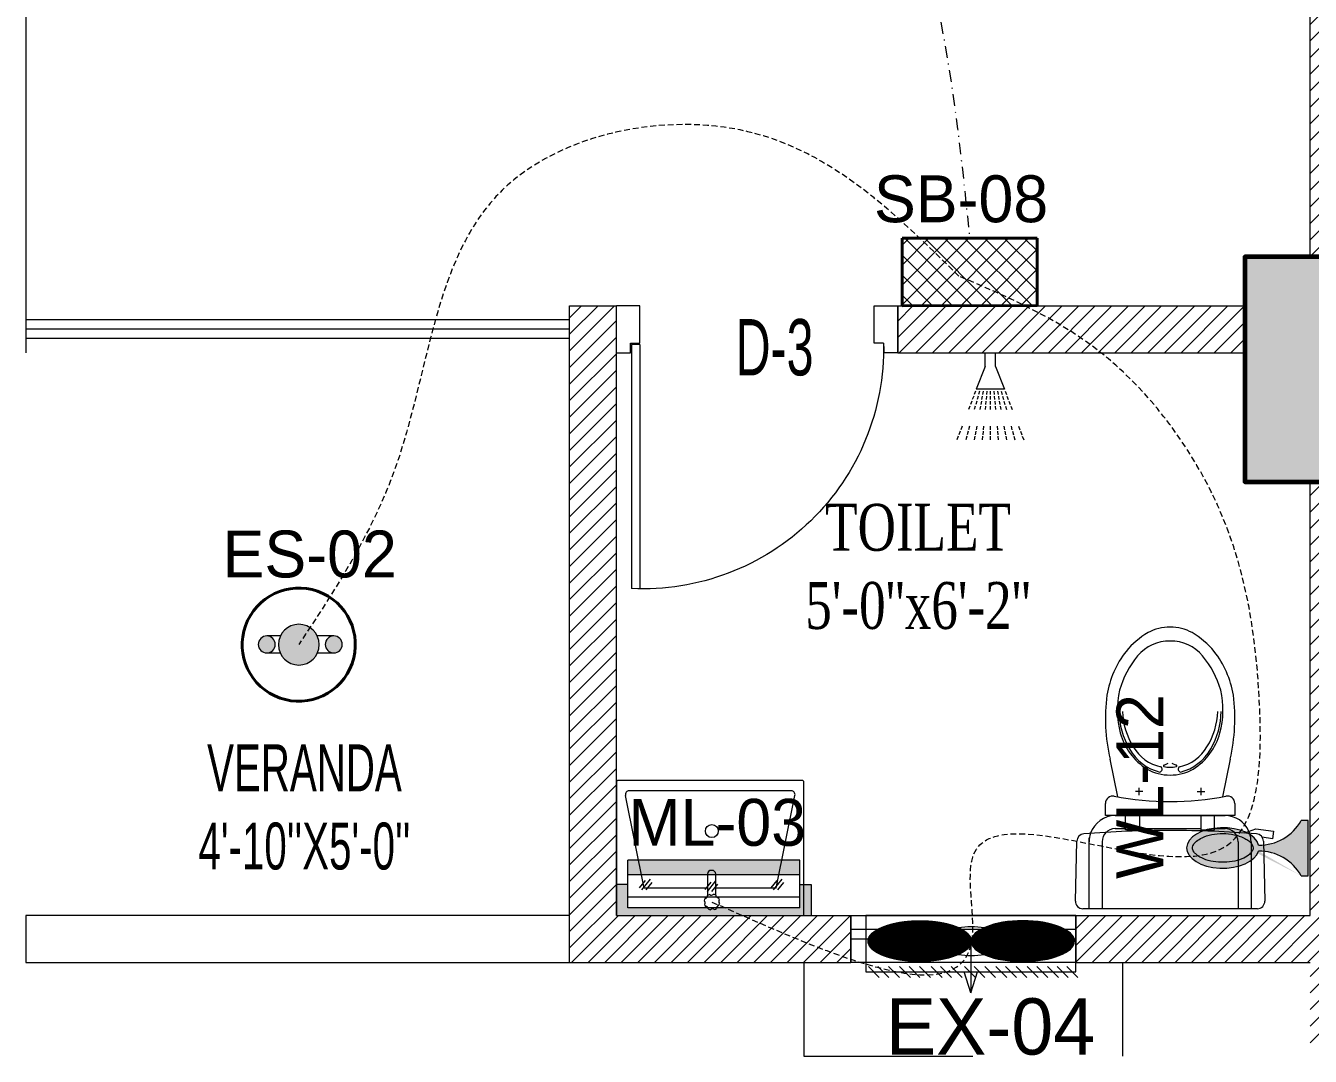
# Model space of a CAD drawing. Header units: inches. Extents: x 109699 to 44449955, y -10987 to 15824140.
# Drawn here: x 197505.4 to 197642.4, y -4259.7 to -4149.9 of the extents above; entities that cross this region are included whole.
import ezdxf

# ---------------------------------------------------------------- set-up
doc = ezdxf.new("R2010")
doc.units = ezdxf.units.IN
doc.header["$LTSCALE"] = 5
doc.header["$MEASUREMENT"] = 0
for name, pattern in [('ACAD_ISO03W100', [30, 12, -18]), ('DASHDOT', [1, 0.5, -0.25, 0, -0.25]), ('DASHED2', [0.375, 0.25, -0.125])]:
    doc.linetypes.add(name, pattern=pattern)
doc.layers.get('0').update_dxf_attribs({"color": 123})
for name, color, linetype, lineweight in [('@NORMAL', 7, 'Continuous', 5), ('cloumn', 253, 'Continuous', 60), ('dotted', 8, 'ACAD_ISO03W100', 5), ('E-Con-Point', 5, 'DASHED2', 13), ('E-ES-Energy Saver-Light', 140, 'Continuous', 13), ('E-EX-Exhaust-Fan', 190, 'Continuous', 13), ('E-ML-Mirror-Light', 6, 'Continuous', 13), ('E-SB-Switch-Board', 106, 'Continuous', 18), ('E-WL-Wall-Light', 232, 'Continuous', 15), ('fixture', 255, 'Continuous', 0), ('glass', 140, 'Continuous', 18), ('ha', 252, 'Continuous', 5), ('SB', 1, 'DASHDOT', 20), ('WALL-1', 8, 'Continuous', 9)]:
    doc.layers.add(name, color=color, linetype=linetype, lineweight=lineweight)
doc.layers.add('T', color=8, linetype='Continuous')
doc.styles.get("Standard").update_dxf_attribs({"font": 'times.ttf'})
doc.styles.add('style2', font='ARIALN.TTF', dxfattribs={"width": 0.75, "height": 3})
pattern_1 = [(44.99999999999989, (144081.319087721, 2531118.532228567), (-0.8838834764831833, 0.8838834764831855), [])]

# ---------------------------------------------------------------- blocks, each defined once
blk = doc.blocks.new('bgtrfv')
at = {"layer": 'fixture'}
for p, q in [((21441.97229669015, -26164.40491112152), (21441.97229669015, -26138.40491112152)), ((21442.86003956014, -26164.40491112152), (21442.86003956014, -26138.40491112152)), ((21440.36849646348, -26163.54399991067), (21441.86849646348, -26163.54399991067)), ((21441.86849646348, -26163.54399991067), (21441.86849646348, -26164.54399991067)), ((21470.37322828309, -26163.54399991058), (21468.86849646354, -26163.54399991058)), ((21468.86849646354, -26164.54399991055), (21468.86849646354, -26163.54399991058)), ((21441.86849646348, -26164.54399991067), (21442.86849646348, -26164.54399991067)), ((21442.86003956014, -26164.40491112152), (21441.97229669015, -26164.40491112152)), ((21442.86849646348, -26164.54399991067), (21442.86849646348, -26168.54399991067)), ((21467.86849646354, -26164.54399991055), (21467.86849646354, -26168.54399991055)), ((21468.86849646354, -26164.54399991055), (21467.86849646354, -26164.54399991055)), ((21442.86849646348, -26168.54399991067), (21440.36849646348, -26168.54399991058)), ((21467.86849646354, -26168.54399991055), (21470.36849646351, -26168.54399991055))]:
    blk.add_line(p, q, dxfattribs=at)
blk.add_arc((21443.20467689397, -26164.04399991055), 25.66868977762097, 358.8838658305763, 92.75188722137418, dxfattribs=at)
blk = doc.blocks.new('coloumn-01')
at = {"layer": 'ha'}
h = blk.add_hatch(dxfattribs=at)
h.set_pattern_fill('AR-CONC', color=256, scale=0.5)
h.set_pattern_definition([(49.99999999999999, (0, 0), (3.586300913003767, -0.3137606749129755), [0.375, -4.125]), (355, (0, 0), (-0.693756668065, 3.760960668500059), [0.3, -3.3]), (100.45144446, (0.298858405, -0.02614672), (2.89254423363556, 3.447199954843147), [0.3187009599999999, -3.505710559999999]), (46.18420000000001, (0, 1), (5.336206653357862, -0.8275964039653827), [0.5625, -6.1875]), (96.63563549, (0.444683725, 0.931033465), (4.673309728371142, 4.870593003872752), [0.47805171, -5.258568799999999]), (351.1841639899999, (0, 1), (4.673309725273866, 4.870593001349951), [0.45, -4.950000005]), (21, (0.5, 0.75), (2.984535260592308, -2.013094453326694), [0.375, -4.125]), (326.0000000000001, (0.5, 0.75), (1.216576659607909, 3.625750225234265), [0.3, -3.3]), (71.45144474, (0.74871127, 0.58224213), (4.201111883649856, 1.612655764031769), [0.31870095, -3.50571056]), (37.50000000000001, (0, 0), (0.06079927658645334, 1.664469269156557), [0, -3.26, 0, -3.35, 0, -3.3125]), (7.499999999999999, (0, 0), (1.315347687210743, 1.972058559411801), [0, -1.91, 0, -3.185, 0, -1.2625]), (327.5, (-1.115, 0), (2.669112180862045, -0.1127743586718988), [0, -1.25, 0, -3.9, 0, -5.175]), (317.5, (-1.615, 0), (2.915930846711931, 0.5005249116615886), [0, -1.625, 0, -2.59, 0, -3.675])])
h.paths.add_polyline_path([(32128.44739975178, -2546319.049243456), (32092.44739975178, -2546319.049243456), (32092.44739975178, -2546331.049243456), (32128.44739975178, -2546331.049243456)])
h.paths.add_polyline_path([(32128.44739975189, -2546617.132962178), (32098.44739975189, -2546617.132962178), (32098.44739975189, -2546629.132962178), (32128.44739975189, -2546629.132962178)])
h.paths.add_polyline_path([(31978.51966727065, -2546605.132962178), (31966.51966727065, -2546605.132962178), (31966.51966727065, -2546635.132962178), (31978.51966727065, -2546635.132962178)])
h.paths.add_polyline_path([(31821.20333333506, -2546605.132962178), (31809.20333333506, -2546605.132962178), (31809.20333333506, -2546635.132962178), (31821.20333333506, -2546635.132962178)])
h.paths.add_polyline_path([(31689.20328743063, -2546611.133238418), (31677.20328743063, -2546611.133238418), (31677.20328743063, -2546635.133238418), (31689.20328743063, -2546635.133238418)])
h.paths.add_polyline_path([(31417.20347832461, -2546611.132962178), (31405.20347832461, -2546611.132962178), (31405.20347832461, -2546635.132962178), (31417.20347832461, -2546635.132962178)])
h.paths.add_polyline_path([(31435.20347912709, -2546415.348983645), (31405.20347912709, -2546415.348983645), (31405.20347912709, -2546427.348983645), (31435.20347912709, -2546427.348983645)])
h.paths.add_polyline_path([(31633.74647668525, -2546415.348983645), (31603.74647668525, -2546415.348983645), (31603.74647668525, -2546427.348983645), (31633.74647668525, -2546427.348983645)])
h.paths.add_polyline_path([(31821.20245073218, -2546319.049243455), (31809.20245073218, -2546319.049243455), (31809.20245073218, -2546349.049243455), (31821.20245073218, -2546349.049243455)])
h.paths.add_polyline_path([(31996.51966727068, -2546319.049243455), (31966.51966727068, -2546319.049243455), (31966.51966727068, -2546331.049243455), (31996.51966727068, -2546331.049243455)])
h.paths.add_polyline_path([(31581.74648750067, -2546291.049243452), (31541.74648750067, -2546291.049243452), (31541.74648750067, -2546301.049243452), (31581.74648750067, -2546301.049243452)])
h.paths.add_polyline_path([(31485.74647668505, -2546261.049243452), (31475.74647668505, -2546261.049243452), (31475.74647668505, -2546301.049243452), (31485.74647668505, -2546301.049243452)])
h.paths.add_polyline_path([(31581.74648750064, -2546206.049278549), (31521.74648750064, -2546206.049278549), (31521.74648750064, -2546216.049243455), (31581.74648750064, -2546216.049243455)])
h.paths.add_polyline_path([(31435.20347595899, -2546206.049243455), (31405.20347595899, -2546206.049243455), (31405.20347595899, -2546218.049243455), (31435.20347595899, -2546218.049243455)])
h.paths.add_polyline_path([(31435.20347912709, -2546094.049243455), (31405.20347912709, -2546094.049243455), (31405.20347912709, -2546106.049243455), (31435.20347912709, -2546106.049243455)])
h.paths.add_polyline_path([(31583.74647668522, -2546094.049243455), (31547.74647668522, -2546094.049243455), (31547.74647668522, -2546106.049243455), (31583.74647668522, -2546106.049243455)])
h.paths.add_polyline_path([(31775.41359277777, -2546094.049243455), (31763.41359277777, -2546094.049243455), (31763.41359277777, -2546124.049243455), (31775.41359277777, -2546124.049243455)])
h.paths.add_polyline_path([(32059.80123907101, -2546094.049243455), (32047.80123907101, -2546094.049243455), (32047.80123907101, -2546124.049243455), (32059.80123907101, -2546124.049243455)])
h.paths.add_polyline_path([(32058.06771510976, -2545913.633020405), (32028.06771510976, -2545913.633020405), (32028.06771510976, -2545925.633020405), (32058.06771510976, -2545925.633020405)])
h.paths.add_polyline_path([(32048.06771510973, -2545722.712815279), (32036.06771510973, -2545722.712815279), (32036.06771510973, -2545746.712815279), (32048.06771510973, -2545746.712815279)])
h.paths.add_polyline_path([(31799.41359277774, -2545913.633020405), (31763.41359277774, -2545913.633020405), (31763.41359277774, -2545925.633020405), (31799.41359277774, -2545925.633020405)])
h.paths.add_polyline_path([(31591.53986684192, -2545945.049243456), (31561.31223659915, -2545945.049243456), (31561.31223659915, -2545957.049243456), (31591.53986684192, -2545957.049243456)])
h.paths.add_polyline_path([(31435.20347912709, -2545945.049243456), (31405.20347912709, -2545945.049243456), (31405.20347912709, -2545957.049243456), (31435.20347912709, -2545957.049243456)])
h.paths.add_polyline_path([(31429.2035252499, -2545715.383477275), (31405.2035252499, -2545715.383477275), (31405.2035252499, -2545727.383477275), (31429.2035252499, -2545727.383477275)])
h.paths.add_polyline_path([(31605.53986684192, -2545715.383237123), (31581.53986684192, -2545715.383237123), (31581.53986684192, -2545727.383237123), (31605.53986684192, -2545727.383237123)])
h.paths.add_polyline_path([(31775.41359277774, -2545711.610186095), (31763.41359277774, -2545711.610186095), (31763.41359277774, -2545735.610186095), (31775.41359277774, -2545735.610186095)])
at = {"layer": 'cloumn', "elevation": -16.98928687050624}
blk.add_lwpolyline([(31689.20328743063, -2546635.133238418), (31689.20328743063, -2546611.133238418), (31677.20328743063, -2546611.133238418), (31677.20328743063, -2546635.133238418)], close=True, dxfattribs=at)
blk = doc.blocks.new('nhjkkl')
at = {"layer": 'fixture'}
for p, q in [((143550.2312347457, 413.9730671772784), (143568.8430790594, 413.9730671772793)), ((143550.9065610597, 406.8304476761043), (143550.9065610476, 413.9730520486739)), ((143552.2954045853, 406.8304476553101), (143552.295404572, 413.9730369089164)), ((143566.7790000358, 406.8304174008415), (143566.7790000629, 413.9730217734107)), ((143568.1677981537, 413.9730520292499), (143568.1677527493, 408.0151220831901)), ((143549.5901182657, 406.7664480220853), (143549.4378542114, 413.1605533693012)), ((143569.6365050042, 413.160553386321), (143569.4842561156, 406.7664480432288)), ((143568.1677527493, 408.0151220831901), (143568.1677981597, 406.4336438885)), ((143548.4963421248, 405.7263631810149), (143548.607251598, 406.5122054251713)), ((143550.3819850576, 405.4614186200849), (143548.4963421248, 405.7263631810149)), ((143548.607251598, 406.5122054251713), (143549.7157409937, 406.3564144534005)), ((143551.5813878428, 405.9018777620411), (143550.3819850576, 405.4614186200849)), ((143556.26127781, 405.5678778112876), (143554.7929191489, 405.5678777931987)), ((143554.7929191489, 405.5678777931987), (143554.7929191657, 404.0528211996536)), ((143556.261277828, 404.0528211778994), (143556.26127781, 405.5678778112876)), ((143562.8130813948, 404.0528211994076), (143562.8130814172, 405.5678777923752)), ((143562.8130814172, 405.5678777923752), (143564.2813946441, 405.5678778099075)), ((143564.2813946441, 405.5678778099075), (143564.2813946615, 404.0528211776734)), ((143568.1677981597, 406.4336438885), (143568.1677981659, 406.8304930909451)), ((143554.79288887, 405.4416192904139), (143553.6842026946, 405.441619307019)), ((143562.8130511395, 405.4416192901674), (143556.2612324133, 405.4415738736677)), ((143565.3901262533, 405.4416192910601), (143564.2813644056, 405.4416193076988)), ((143552.6374877589, 404.0528211924245), (143566.4367957518, 404.0528211854942)), ((143552.6374877788, 402.7586299086117), (143552.6374877589, 404.0528211924245)), ((143565.3901262723, 404.052821200891), (143553.6842329504, 404.0527757819953)), ((143554.7929191657, 404.0528211996536), (143556.261277828, 404.0528211778994)), ((143564.2813946615, 404.0528211776734), (143562.8130813948, 404.0528211994076)), ((143566.4367957518, 404.0528211854942), (143566.4367957728, 402.7586601782943)), ((143553.1271576377, 398.0362349681834), (143553.9518113588, 402.0500473916766)), ((143556.6404317734, 401.4735209071393), (143555.8468090396, 401.4735208790955)), ((143556.2436128532, 401.8703246815119), (143556.2436128408, 401.076701986922)), ((143562.4338063848, 401.4735208998579), (143563.2274290794, 401.4735208880586)), ((143562.8306252776, 401.870324702267), (143562.8306253056, 401.0767019672573)), ((143565.1223207889, 402.0500776611082), (143565.9471258924, 398.0362349753721)), ((143559.3387398673, 398.4577576346321), (143558.9106931205, 398.6640308240756)), ((143560.1635449936, 398.6640308047001), (143559.7355133987, 398.4577576290383))]:
    blk.add_line(p, q, dxfattribs=at)
for centre, radius, start, end in [((143550.2312440123, 413.179452317064), 0.7936148602690781, 90.00066901502818, 181.3645564982883), ((143568.8430925063, 413.179430154478), 0.7936370229151675, 358.63708330143, 90.00097078565905), ((143550.3835517447, 406.7852967886536), 0.7936573326114393, 181.3608597506466, 265.4936567333053), ((143559.3313820936, 520.4146619905953), 114.7747799088793, 265.4974651529274, 270.1027383364831), ((143553.6835439005, 406.8302100781168), 2.776982850894335, 179.9950977868233, 198.7247616892986), ((143553.6641671368, 406.8219761162256), 2.755988833818937, 198.6919603846717, 203.1962037287053), ((143553.6842451597, 406.830626965949), 2.777851183980603, 203.1970942653883, 269.9997481717924), ((143553.6840397306, 406.830291598628), 1.388635154058973, 179.9935610234081, 226.0579730208608), ((143553.6842363313, 406.8306462703642), 1.389026963752532, 226.0622858634653, 269.9986125244432), ((143559.7429846886, 520.4144736201536), 114.7745915251009, 269.8972652920607, 274.5025384751385), ((143565.3900826332, 406.8305070130612), 2.777685812513137, 270.0009001508976, 341.2746753299377), ((143565.3900696894, 406.8304403121767), 1.388821022269026, 270.0023335401336, 318.9044295561592), ((143565.3903243654, 406.8303071959601), 1.388675674785373, 313.9401349780949, 0.004546975725653977), ((143565.3906436726, 406.8305070680519), 2.777154493287228, 341.2709583579591, 359.9997116367785), ((143568.6908150557, 406.7853051890736), 0.7936651105025501, 274.5057515234096, 358.6385485059807), ((143553.4310986414, 402.7586261222484), 0.7936108626023987, 179.9997266385257, 281.154795170795), ((143559.5371957675, 371.7938538244518), 30.76746556976699, 78.84496378673161, 101.1553274581742), ((143565.6431621761, 402.758675070728), 0.7936335968594284, 258.8438563195717, 359.9989248519769), ((143560.6030199971, 393.4904633605145), 6.619506932955108, 122.1868749793399, 164.6422486899968), ((143559.691574243, 394.4271028772321), 5.141188323198548, 104.2497094621876, 150.61330759848), ((143559.4569603147, 394.4903639536053), 4.443393787718942, 101.8529499143643, 150.0038868718224), ((143559.5371492295, 394.6434052969737), 5.084142630955329, 90.00008428513468, 118.9405262423073), ((143558.3670353377, 399.1001076362847), 0.3155730422259372, 304.1716716939285, 79.21640439466078), ((143558.9034807952, 398.7448373456175), 0.08112774840026897, 120.2938259573558, 275.1003766384382), ((143559.5371535633, 395.9875161606467), 2.906734715241127, 90.00023231647822, 103.4195897572691), ((143559.5371191747, 394.6434638445119), 5.0840840834616, 61.05930362467164, 89.999745580456), ((143559.5371073564, 395.9877092781937), 2.906541597874001, 76.57996402864104, 89.99932147006473), ((143560.1707573169, 398.7448373461996), 0.08112776809779704, 264.8996260535975, 59.706176732827), ((143560.7072330775, 399.1001138847403), 0.3155697011984737, 100.7865058950931, 235.831238595057), ((143559.6173005208, 394.4904147853488), 4.443348715976101, 29.99569182148486, 78.14662877954265), ((143559.3826715294, 394.427120612819), 5.141172952833982, 29.38656240975397, 75.7501605465209), ((143558.4712257037, 393.4904828698247), 6.619494466593977, 15.35760583437553, 57.81297954471867), ((143572.2223725796, 393.6842009728691), 19.58487767572048, 167.1608948101009, 187.3028875654185), ((143546.851903473, 393.6842435729975), 19.58487550162758, 352.6969860827403, 12.83897883790706), ((143561.8666311087, 392.9471293959111), 7.765781522712604, 148.9734116776313, 180.0370825543271), ((143561.9397062611, 392.7187179168407), 7.485059714963107, 147.7595450529205, 178.2898013246998), ((143557.1345394465, 392.7186902103006), 7.485068091722362, 1.71040899528419, 32.24066526655368), ((143557.2076145146, 392.9471021420416), 7.765789141801811, 359.9631185417419, 31.02678941811098), ((143563.4260475728, 392.801147338552), 9.524650229934462, 165.1413266773221, 192.8659346269845), ((143555.6481905647, 392.8011472918486), 9.524650235689958, 347.1340656589409, 14.85867360866212), ((143563.0484980828, 392.9327481596404), 10.39841761455111, 189.6220183945854, 217.9117471889267), ((143563.9317907136, 393.5092300994431), 10.19175081845734, 196.1153299050868, 219.5232582581568), ((143555.1424550462, 393.5091935918356), 10.19173337833671, 320.4769270377624, 343.8848553902324), ((143556.0257778566, 392.9327181524561), 10.39840516526215, 322.0884090897869, 350.378137884462), ((143561.7342255453, 392.2455549454055), 8.94320625309545, 219.6122136137997, 239.3816435217801), ((143559.5040281406, 389.9617490593175), 4.519470302409078, 220.5550458037677, 270.4192277752593), ((143559.5701948642, 389.961814163333), 4.519535626071895, 269.580394858351, 319.4445768290443), ((143557.3400579794, 392.2455549029521), 8.94320622922971, 300.6183568637677, 320.3877867722666), ((143559.4418071491, 388.7049738406661), 4.731726761745959, 241.4348748081609, 271.1544712317944), ((143559.6324764107, 388.7049738002104), 4.731726720728004, 268.8455291001113, 298.565125525756)]:
    blk.add_arc(centre, radius, start, end, dxfattribs=at)
blk = doc.blocks.new('qplaz')
at = {"layer": 'fixture'}
for p, q in [((143569.7800132462, 341.4142088231699), (143569.7800132462, 321.8142088231655)), ((143584.1800132462, 341.61420882317), (143569.9800132462, 341.61420882317)), ((143584.1800132462, 321.6142088231654), (143584.1800132462, 341.61420882317)), ((143570.8861369331, 340.2625714804694), (143570.8861369331, 322.965846165866)), ((143581.2560437616, 338.6539164940569), (143571.3654443752, 340.6546305699137)), ((143581.2560437616, 338.6539164940569), (143581.2560437616, 332.2000209122216)), ((143579.3593405762, 331.8000209122216), (143579.3593405762, 331.7265742452862)), ((143582.0060121824, 332.2000209122216), (143579.7593405762, 332.2000209122216)), ((143579.7593405762, 331.3265742452861), (143582.0559613498, 331.3265742452861)), ((143581.2560437616, 331.3265742452861), (143581.2560437616, 324.5745011522785)), ((143581.2560437616, 324.5745011522785), (143571.3654443752, 322.5737870764217)), ((143569.9800132462, 321.6142088231654), (143584.1800132462, 321.6142088231654))]:
    blk.add_line(p, q, dxfattribs=at)
blk.add_circle((143575.1723653077, 331.7897488839506), 0.6913263923410093, dxfattribs=at)
for centre, radius, start, end in [((143569.9800132462, 341.4142088231699), 0.2000000000000455, 90, 180), ((143571.2861369331, 340.2625714804694), 0.4000000000000909, 78.56426997742129, 180), ((143579.7593405762, 331.8000209122216), 0.399999999999909, 90, 180), ((143579.7593405762, 331.7265742452862), 0.4000000000000909, 180, 270), ((143582.7354837368, 331.8035851411277), 0.8302349482081128, 151.4778612968022, 170.068074453921), ((143581.7676264227, 331.7482369799126), 0.2488769175943618, 313.6286890804716, 52.9172466688434), ((143582.7354837368, 331.8035851411277), 0.8302349482082407, 196.4778612963691, 215.0680744545824), ((143582.0119682067, 332.4488265509969), 0.248876917594301, 268.6286890816223, 7.917246669584689), ((143582.7354837368, 331.8035851411277), 0.8302349482082407, 106.4778612964865, 125.0680744547195), ((143582.6801355756, 332.7714424551863), 0.2488769175942959, 223.6286890812177, 322.9172466696585), ((143582.7354837368, 331.8035851411277), 0.8302349482088563, 61.4778612960077, 80.06807445479153), ((143583.3807251467, 332.5271006712389), 0.248876917594301, 178.6286890807749, 277.9172466688938), ((143582.7354837368, 331.8035851411277), 0.830234948208255, 16.47786129636911, 35.06807445458243), ((143583.7033410509, 331.8589333023399), 0.2488769175943618, 133.6286890804716, 232.9172466688434), ((143582.7354837368, 331.8035851411277), 0.8302349482084354, 331.4778612968021, 350.0680744541255), ((143582.0902423269, 331.0800696110165), 0.2488769175944828, 358.6286890807748, 97.9172466688938), ((143582.7354837368, 331.8035851411277), 0.8302349482086144, 241.4778612960077, 260.0680744547915), ((143582.790831898, 330.8357278270691), 0.2488769175942959, 43.62868908121773, 142.9172466696585), ((143582.7354837368, 331.8035851411277), 0.8302349482082931, 286.4778612964865, 305.0680744547195), ((143583.4589992669, 331.1583437312556), 0.2488769175944828, 88.62868908162226, 187.9172466695847), ((143571.2861369331, 322.965846165866), 0.4000000000000909, 180, 281.4357300225787), ((143569.9800132462, 321.8142088231655), 0.2000000000000455, 180, 270)]:
    blk.add_arc(centre, radius, start, end, dxfattribs=at)
blk = doc.blocks.new('bhgy')
at = {"layer": 'fixture'}
for p, q in [((143575.2772015615, 368.1126747355272), (143574.8957682036, 368.2586983371991)), ((143575.2772015615, 368.1126747355272), (143574.9022015615, 368.2562354637309)), ((143575.2772015615, 367.2064695406123), (143574.9022015615, 367.3118651087395)), ((143575.8127015615, 367.9076700157136), (143575.4377015615, 368.0512307438592)), ((143575.8127015615, 367.9076700157136), (143575.4377015615, 368.0512307438592)), ((143575.8127015615, 367.0559646693407), (143575.4377015615, 367.161360237468)), ((143576.3482015615, 367.7026652958418), (143575.9732015615, 367.8462260240456)), ((143576.3482015615, 367.7026652958418), (143575.9732015615, 367.8462260240456)), ((143575.2772015615, 366.3458920605888), (143574.9022015615, 366.4150440963974)), ((143575.8127015615, 366.2471429534605), (143575.4377015615, 366.3162949892401)), ((143576.3482015615, 366.9054597980401), (143575.9732015615, 367.0108553661673)), ((143576.3482015615, 366.1483938463032), (143575.9732015615, 366.2175458821118)), ((143578.4902015615, 366.8826464164711), (143578.1152015615, 367.0262071446457)), ((143578.4902015615, 366.8826464164711), (143578.1152015615, 367.0262071446457)), ((143578.4902015615, 366.3034403129247), (143578.1152015615, 366.408835881052)), ((143578.4902015615, 365.7533974177902), (143578.1152015615, 365.8225494535989)), ((143579.0257015615, 366.6776416966284), (143578.6507015615, 366.821202424803)), ((143579.0257015615, 366.6776416966284), (143578.6507015615, 366.821202424803)), ((143579.0257015615, 366.1529354416241), (143578.6507015615, 366.2583310097514)), ((143579.5612015615, 366.4726369767857), (143579.1862015615, 366.6161977049603)), ((143579.5612015615, 366.4726369767857), (143579.1862015615, 366.6161977049603)), ((143579.5612015615, 366.0024305703816), (143579.1862015615, 366.1078261385089)), ((143580.0967015615, 366.2676322569139), (143579.7217015615, 366.4111929851176)), ((143580.0967015615, 366.2676322569139), (143579.7217015615, 366.4111929851176)), ((143580.0967015615, 365.851925699081), (143579.7217015615, 365.9573212672083)), ((143582.7198980097, 365.2664250417263), (143580.2842015615, 366.2039250417263)), ((143580.2842015615, 366.2039250417263), (143580.2842015615, 363.2039250417263)), ((143582.7119899517, 365.2664250417263), (143580.2842015615, 366.1958518928266)), ((143582.7119899517, 365.2664250417263), (143580.2842015615, 366.1958518928266)), ((143575.2772015615, 365.513992717734), (143574.9022015615, 365.5481090113869)), ((143575.2772015615, 364.6958867461478), (143574.9022015615, 364.6955482104211)), ((143575.8127015615, 365.4652746504696), (143575.4377015615, 365.4993909440934)), ((143575.8127015615, 364.6963701751781), (143575.4377015615, 364.6960316394513)), ((143576.3482015615, 365.416556583147), (143575.9732015615, 365.4506728767708)), ((143576.3482015615, 364.6968536041793), (143575.9732015615, 364.6965150684525)), ((143578.4902015615, 365.2216843139729), (143578.1152015615, 365.2558006075967)), ((143578.4902015615, 364.6987873203004), (143578.1152015615, 364.6984487845737)), ((143579.0257015615, 365.654648310662), (143578.6507015615, 365.7238003464706)), ((143579.0257015615, 365.1729662466794), (143578.6507015615, 365.2070825403032)), ((143579.0257015615, 364.6992707493016), (143578.6507015615, 364.6989322135748)), ((143579.5612015615, 365.5558992035337), (143579.1862015615, 365.6250512393424)), ((143579.5612015615, 365.1242481793859), (143579.1862015615, 365.1583644730097)), ((143579.5612015615, 364.6997541783319), (143579.1862015615, 364.6994156426051)), ((143580.0967015615, 365.4571500964055), (143579.7217015615, 365.5263021322141)), ((143580.0967015615, 365.0755301120923), (143579.7217015615, 365.1096464057161)), ((143580.0967015615, 364.7002376073331), (143579.7217015615, 364.6998990716063)), ((143582.7119899517, 365.2664250417263), (143584.1813158786, 365.2664250417263)), ((143575.2772015615, 363.8776450359553), (143574.9022015615, 363.8428459541872)), ((143575.8127015615, 363.9273381247301), (143575.4377015615, 363.892539042962)), ((143575.8127015615, 363.1450783686421), (143575.4377015615, 363.0752260035777)), ((143576.3482015615, 363.9770312135049), (143575.9732015615, 363.9422321317077)), ((143576.3482015615, 363.2448275459872), (143575.9732015615, 363.1749751808936)), ((143578.4902015615, 364.1758035685168), (143578.1152015615, 364.1410044867487)), ((143578.4902015615, 363.643824255251), (143578.1152015615, 363.5739718901866)), ((143578.4902015615, 363.0933170135656), (143578.1152015615, 362.9871905193838)), ((143579.0257015615, 364.2254966572916), (143578.6507015615, 364.1906975755235)), ((143579.0257015615, 363.743573432567), (143578.6507015615, 363.6737210675026)), ((143579.0257015615, 363.2448656472668), (143578.6507015615, 363.138739153085)), ((143579.5612015615, 364.2751897460373), (143579.1862015615, 364.2403906642692)), ((143579.5612015615, 363.843322609883), (143579.1862015615, 363.7734702448186)), ((143579.5612015615, 363.3964142809971), (143579.1862015615, 363.2902877868153)), ((143580.0967015615, 364.3248828348121), (143579.7217015615, 364.290083753044)), ((143580.0967015615, 363.943071787199), (143579.7217015615, 363.8732194221345)), ((143580.0967015615, 363.5479629147273), (143579.7217015615, 363.4418364205164)), ((143580.0967015615, 363.1317562580632), (143579.7217015615, 362.9874186907662)), ((143582.7198980097, 364.1414250417263), (143580.2842015615, 363.2039250417263)), ((143582.7198980097, 364.1414250417263), (143584.1813158786, 364.1414250417263)), ((143575.2772015615, 363.0453291913261), (143574.9022015615, 362.9754768262617)), ((143575.2772015615, 362.1840252112713), (143574.9022015615, 362.0778987170604)), ((143575.8127015615, 362.3355738449725), (143575.4377015615, 362.2294473507616)), ((143576.3482015615, 362.4871224787028), (143575.9732015615, 362.3809959844918)), ((143576.3482015615, 361.6889579353854), (143575.9732015615, 361.5446203680883)), ((143578.4902015615, 362.5134141197602), (143578.1152015615, 362.3690765524632)), ((143579.0257015615, 362.7195281658612), (143578.6507015615, 362.5751905985642)), ((143579.5612015615, 362.9256422119913), (143579.1862015615, 362.7813046446943)), ((143575.2772015615, 361.2767298431543), (143574.9022015615, 361.1323922758572)), ((143575.8127015615, 361.4828438892844), (143575.4377015615, 361.3385063219873))]:
    blk.add_line(p, q, dxfattribs=at)
blk = doc.blocks.new('A$C4DCB0E22')
h = blk.add_hatch()
h.set_pattern_fill('ANSI37', color=256, scale=15, angle=90.05046403147966, style=0)
h.set_pattern_definition([(135.0504640314797, (0, 0), (-1.324656962164393, -1.326992438783809), []), (225.0504640314796, (0, 0), (1.326992438783809, -1.324656962164393), [])])
h.paths.add_polyline_path([(0.0158499618895469, -4.176303718850249e-06), (-3.779117417224143e-06, 17.9999888419976), (8.999992730033242, 18.00791571250107), (9.015846471040199, 0.007922694199763214)])
at = {"lineweight": 40}
for p, q in [((-3.779117417224143e-06, 17.9999888419976), (8.999992730033242, 18.00791571250107)), ((0.0158499618895469, -4.176303718850249e-06), (-3.779117417224143e-06, 17.9999888419976)), ((9.015846471040199, 0.007922694199763214), (8.999992730033242, 18.00791571250107)), ((0.0158499618895469, -4.176303718850249e-06), (9.015846471040199, 0.007922694199763214))]:
    blk.add_line(p, q, dxfattribs=at)
blk = doc.blocks.new('A$C1C755710')
at = {"linetype": 'ByBlock', "ltscale": 0.5}
h = blk.add_hatch(dxfattribs=at)
h.set_pattern_fill('ANSI31', color=256)
h.set_pattern_definition([(45, (0, 0), (-0.08838834764831843, 0.08838834764831845), [])])
edge = h.paths.add_edge_path()
edge.add_ellipse((199.1649073579174, 94.51384083836456), major_axis=(191.0280833619181, 3.971377967073551e-11), ratio=0.3951307893636453, start_angle=-2.146606530950382e-05, end_angle=6.29936271653392)
edge.add_ellipse((199.1649073579174, 94.51384083836456), major_axis=(191.0280833619181, 3.971377967073551e-11), ratio=0.3951307893636453, start_angle=6.29936271653392, end_angle=41.72868663856591)
edge.add_ellipse((199.1649073579174, 94.51384083836456), major_axis=(191.0280833619181, 3.971377967073551e-11), ratio=0.3951307893636453, start_angle=41.72868663856591, end_angle=359.9999785339347)
edge = h.paths.add_edge_path()
edge.add_ellipse((581.2210740817536, 94.51384083836456), major_axis=(-191.0280833619181, 3.971377967073551e-11), ratio=0.3951307893636453, start_angle=2.146606529957221e-05, end_angle=318.2713133614341)
edge.add_ellipse((581.2210740817536, 94.51384083836456), major_axis=(-191.0280833619181, 3.971377967073551e-11), ratio=0.3951307893636453, start_angle=318.2713133614341, end_angle=360.0000214660653)
at = {"ltscale": 2}
for p, q in [((389.0395967610093, 285.5447172545246), (364.2144678700133, 207.9370213896327)), ((389.0395967610093, 102.7958703805634), (389.0395967610093, 285.5447172545246)), ((389.0395967610093, 285.5447172545246), (413.8647256520053, 207.9370213896327)), ((9.237156729897833, 188.2013995007728), (49.73115919703559, 228.6954019679106)), ((44.42906965014117, 188.2013995007728), (84.92307211727893, 228.6954019679106)), ((83.87120178474288, 188.2013995007728), (124.3652042518806, 228.6954019679106)), ((124.5506794197281, 188.2013995007728), (165.0446818868659, 228.6954019679106)), ((159.7425923399715, 188.2013995007728), (200.2365948071092, 228.6954019679106)), ((199.1847244745732, 188.2013995007728), (239.6787269417109, 228.6954019679106)), ((241.5598876592558, 188.2013995007728), (282.0538901263935, 228.6954019679106)), ((276.7518005794991, 188.2013995007728), (317.2458030466369, 228.6954019679106)), ((316.1939327141008, 188.2013995007728), (356.6879351812386, 228.6954019679106)), ((365.3524135401385, 188.2013995007728), (405.8464160072763, 228.6954019679106)), ((400.5443264603819, 188.2013995007728), (441.0383289275196, 228.6954019679106)), ((439.9864585949836, 188.2013995007728), (480.4804610621213, 228.6954019679106)), ((481.5137070744968, 188.2013995007728), (522.0077095416345, 228.6954019679106)), ((516.7056199947401, 188.2013995007728), (557.1996224618779, 228.6954019679106)), ((556.1477521293418, 188.2013995007728), (596.6417545964796, 228.6954019679106)), ((597.6751444695255, 188.2013995007728), (638.1691469366633, 228.6954019679106)), ((632.8670573897689, 188.2013995007728), (673.3610598569066, 228.6954019679106)), ((672.3091895243706, 188.2013995007728), (712.8031919915084, 228.6954019679106)), ((708.7490936335089, 188.2013995007728), (749.2430961006467, 228.6954019679106)), ((743.9410065537522, 188.2013995007728), (784.43500902089, 228.6954019679106))]:
    blk.add_line(p, q, dxfattribs=at)
blk.add_lwpolyline([(-2.91038304567337e-11, 207.9370213896327), (777.604823705391, 207.9370213896327), (777.604823705391, -2.91038304567337e-11), (-2.91038304567337e-11, -2.91038304567337e-11)], close=True, dxfattribs=at)
for centre, start, end in [((390.1929907198355, -134.2364891821926), 80.14559333652657, 99.85440666347343), ((390.1929907198355, 323.2641150363197), 260.1455933365266, 279.8544066634735)]:
    blk.add_arc(centre, 283.1687490877094, start, end, dxfattribs=at)
at = {"extrusion": (0, 0, -1)}
blk.add_ellipse((199.1649073579174, 94.51384083836456), major_axis=(191.0280833619181, 3.971377967073551e-11), ratio=0.3951307893636453, dxfattribs=at)
blk.add_ellipse((581.2210740817536, 94.51384083836456), major_axis=(-191.0280833619181, 3.971377967073551e-11), ratio=0.3951307893636453)
blk = doc.blocks.new('A$C63FA2F8C')
at = {"linetype": 'ByBlock', "ltscale": 0.5}
h = blk.add_hatch(color=256, dxfattribs=at)
h.dxf.hatch_style = 1
h.paths.add_polyline_path([(337.2288066126173, 261.8435315283132, 1), (186.444764951407, 261.8435315283132, 1)])
h.paths.add_polyline_path([(174.7543875355803, 261.112525689078, 1), (111.9624450998782, 261.112525689078, 1)])
h.paths.add_polyline_path([(359.7620794158132, 260.9155295394245, 1), (422.5540218515153, 260.9155295394245, 1)])
at = {"ltscale": 2}
for p, q in [((193.2174023309955, 293.0739176886738), (145.2272237805882, 293.0739176886738)), ((391.274980574695, 293.0739176886738), (330.4561692330288, 293.0739176886738)), ((193.5781424691202, 229.8323706932948), (145.2272237805882, 229.8323706932948)), ((391.274980574695, 229.8323706932948), (330.0954290949041, 229.8323706932948))]:
    blk.add_line(p, q, dxfattribs=at)
for centre, radius in [((261.8367857820122, 261.8435315283132), 75.39202083060518), ((143.3584163177293, 261.112525689078), 31.39597121785105), ((391.1580506336642, 260.9155295394245), 31.39597121785105)]:
    blk.add_circle(centre, radius, dxfattribs=at)
at = {"lineweight": 40}
blk.add_ellipse((261.8367857820122, 261.8435315283132), major_axis=(-89.30196609760064, 189.4862523083066), ratio=0.9999999999956461, start_param=-1.547953900145618, end_param=4.735231407033968, dxfattribs=at)
blk = doc.blocks.new('E-MIRROR')
at = {"linetype": 'ByBlock', "ltscale": 0.5}
h = blk.add_hatch(color=256, dxfattribs=at)
h.dxf.hatch_style = 1
h.paths.add_polyline_path([(-3.803825716282212, 2.446194755687683), (-4.624919714406442, 2.446194755687683), (-4.62491971440644, 1.06206045303217), (-16.82861533086331, 1.06206045303217), (-16.82861533086331, 2.446194755687683), (-17.64970932898754, 2.446194755687683), (-17.64970932898754, 0.6069118485903171), (-3.803825716282212, 0.6069118485903171)])
h.paths.add_polyline_path([(-4.624919714406442, 3.884460453032168), (-16.82861533086331, 3.884460453032168), (-16.82861533086331, 3.048292623822446), (-4.624919714406442, 3.048292623822446)])
for p, q in [((-4.624919714406442, 3.88446045303217, 10051), (-16.82861533086331, 3.88446045303217, 10051)), ((-16.82861533086331, 1.062060453032171, 10051), (-16.82861533086331, 3.88446045303217, 10051)), ((-4.624919714406442, 1.062060453032171, 10051), (-4.624919714406442, 3.88446045303217, 10051)), ((-16.82861533086331, 3.048292623822448, 10051), (-4.624919714406442, 3.048292623822448, 10051)), ((-16.82861533086331, 2.446194755687686, 10051), (-17.64970932898754, 2.446194755687686, 10051)), ((-17.64970932898754, 2.446194755687686, 10051), (-17.64970932898754, 0.6069118485903177, 10051)), ((-16.00565070650659, 2.247419289612556, 2959.014400000002), (-15.57607335201684, 2.686018207375187, 2959.014400000002)), ((-15.84009277979034, 2.134810924049816, -4132.9712), (-15.23268653038967, 2.757759762277937, -4132.9712)), ((-15.52937958076724, 2.121438535564381, 2959.014400000002), (-15.09980222627749, 2.560037453327011, 2959.014400000002)), ((-11.35052072305241, 2.152482457534203, 2959.014400000002), (-10.92094336856267, 2.591081375296835, 2959.014400000002)), ((-11.18496279633616, 2.039874091971463, -4132.9712), (-10.5775565469355, 2.662822930199585, -4132.9712)), ((-10.87424959731306, 2.026501703486027, 2959.014400000002), (-10.44467224282331, 2.465100621248658, 2959.014400000002)), ((-6.647889140735954, 2.247419289613197, 2959.014400000002), (-6.218311786246209, 2.686018207375829, 2959.014400000002)), ((-6.4823312140197, 2.134810924050456, -4132.9712), (-5.874924964619035, 2.75775976227858, -4132.9712)), ((-6.171618014996598, 2.121438535565022, 2959.014400000002), (-5.742040660506856, 2.560037453327653, 2959.014400000002)), ((-4.624919714406442, 2.446194755687686, 10051), (-3.803825716282212, 2.446194755687686, 10051)), ((-3.803825716282212, 2.446194755687686, 10051), (-3.803825716282212, 0.6069118485903177, 10051)), ((-16.82861533086331, 1.706557592298256, 10051), (-4.624919714406442, 1.706557592298256, 10051)), ((-4.624919714406442, 1.062060453032171, 10051), (-16.82861533086331, 1.062060453032171, 10051)), ((-17.64970932898754, 0.6069118485903177, 10051), (-3.803825716282212, 0.6069118485903177, 10051))]:
    blk.add_line(p, q)
blk = doc.blocks.new('E-W-LIGHT')
at = {"linetype": 'ByBlock', "ltscale": 0.5}
h = blk.add_hatch(color=256, dxfattribs=at)
h.dxf.hatch_style = 1
h.set_gradient(color1=(255, 255, 255), color2=(255, 255, 0), name='CYLINDER')
edge = h.paths.add_edge_path()
edge.add_spline(control_points=[(-96.71110423948552, 1.235367220396483), (-96.8976251288622, 1.235367220396483), (-97.08530367817384, 1.204590695443009), (-97.49532330615068, 1.060408411101338), (-97.71769888777162, 0.9452617532663472), (-98.18859363857634, 0.6007580769133996), (-98.4360601757027, 0.3712016227401077), (-98.9274233233457, -0.2076466389563343), (-99.17095937526851, -0.5565722783421756), (-99.79256403547286, -1.649000525487912), (-100.1403411294208, -2.496475964584042), (-100.6655547252501, -4.389078901701514), (-100.8435119435345, -5.433326140728264), (-100.996858843053, -7.577941591604359), (-100.9723680002039, -8.677864733885961), (-100.7253955626443, -10.7881619923927), (-100.5027117058065, -11.79805679996582), (-99.90205506231798, -13.59089832466863), (-99.52349327352754, -14.37265162368595), (-98.79708591162027, -15.46144462183512), (-98.46289770719719, -15.83531695936959), (-97.82402795464219, -16.37320808014224), (-97.52292902289115, -16.53708124557815), (-97.0332651008719, -16.69867335386745), (-96.83300356165012, -16.72444707740215), (-96.42760539585558, -16.70413243760904), (-96.21918910161975, -16.65733367471884), (-95.75858057275782, -16.45705756399432), (-95.50712660475898, -16.30138572900886), (-94.98330090317799, -15.85001415615693), (-94.71221849052682, -15.55449414506236), (-94.18744122004225, -14.82684639582039), (-93.93399672563008, -14.39521060388152), (-93.32240182252819, -13.09860869282319), (-93.0057716383552, -12.13470487732181), (-92.57508722519842, -10.03980369670334), (-92.46055768618565, -8.90959698224412), (-92.45565766659526, -6.646794607945969), (-92.56528275998282, -5.514732191470296), (-92.98715107886524, -3.412587944823316), (-93.29985699109132, -2.443281268231641), (-93.99092435031811, -0.9549615958549695), (-94.34810290115182, -0.3877643056552464), (-95.07582621573985, 0.4836147841888085), (-95.44374809115733, 0.7854262440646148), (-96.01798165069457, 1.105607693885873), (-96.24029005175481, 1.180327462172805), (-96.53763867025813, 1.228459302029147), (-96.62438560181026, 1.235367220396483), (-96.71110423948552, 1.235367220396483)], knot_values=[0, 0, 0, 0, 0.194197829587449, 0.194197829587449, 0.388395659174898, 0.388395659174898, 0.582593488762347, 0.582593488762347, 0.776791318349796, 0.776791318349796, 1.110216687407361, 1.110216687407361, 1.443642056464925, 1.443642056464925, 1.77706742552249, 1.77706742552249, 2.110492794580054, 2.110492794580054, 2.443918163637619, 2.443918163637619, 2.701496175378678, 2.701496175378678, 2.959074187119738, 2.959074187119738, 3.169612053741, 3.169612053741, 3.380149920362263, 3.380149920362263, 3.590687786983526, 3.590687786983526, 3.801225653604789, 3.801225653604789, 4.011763520226051, 4.011763520226051, 4.360140390670959, 4.360140390670959, 4.708517261115867, 4.708517261115867, 5.056894131560775, 5.056894131560775, 5.405271002005684, 5.405271002005684, 5.69307956715584, 5.69307956715584, 5.980888132305996, 5.980888132305996, 6.192897451070847, 6.192897451070847, 6.283185307179586, 6.283185307179586, 6.283185307179586, 6.283185307179586], degree=3, periodic=0)
at = {"layer": 'E-WL-Wall-Light', "linetype": 'ByBlock', "ltscale": 0.5}
h = blk.add_hatch(color=256, dxfattribs=at)
h.dxf.hatch_style = 1
edge = h.paths.add_edge_path()
edge.add_ellipse((-96.71110423948552, -7.740473765769313), major_axis=(0, 10.71660606041263), ratio=0.559300439547623, start_angle=187.7376784571124, end_angle=531.0374031504149)
edge.add_arc((-112.001170541625, -18.46997501720373), 14.35701343791298, -60.53601194170483, 0.5736542653427819, ccw=False)
edge.add_line((-104.9392941575301, -30.97012448799713), (-104.939294157532, -33.06572841662167))
edge.add_line((-104.939294157532, -33.06572841662167), (-88.60969415754215, -33.06572841666017))
edge.add_line((-88.60969415754215, -33.06572841666017), (-88.60969415754002, -30.97012448799946))
edge.add_arc((-81.54781777344922, -18.46997501720374), 14.35701343791298, 179.559619270027, 240.5360119417236, ccw=False)
edge = h.paths.add_edge_path(flags=16)
edge.add_spline(control_points=[(-96.71110423948552, 1.235367220396483), (-96.8976251288622, 1.235367220396483), (-97.08530367817384, 1.204590695443009), (-97.49532330615068, 1.060408411101338), (-97.71769888777162, 0.9452617532663472), (-98.18859363857634, 0.6007580769133996), (-98.4360601757027, 0.3712016227401077), (-98.9274233233457, -0.2076466389563343), (-99.17095937526851, -0.5565722783421756), (-99.79256403547286, -1.649000525487912), (-100.1403411294208, -2.496475964584042), (-100.6655547252501, -4.389078901701514), (-100.8435119435345, -5.433326140728264), (-100.996858843053, -7.577941591604359), (-100.9723680002039, -8.677864733885961), (-100.7253955626443, -10.7881619923927), (-100.5027117058065, -11.79805679996582), (-99.90205506231798, -13.59089832466863), (-99.52349327352754, -14.37265162368595), (-98.79708591162027, -15.46144462183512), (-98.46289770719719, -15.83531695936959), (-97.82402795464219, -16.37320808014224), (-97.52292902289115, -16.53708124557815), (-97.0332651008719, -16.69867335386745), (-96.83300356165012, -16.72444707740215), (-96.42760539585558, -16.70413243760904), (-96.21918910161975, -16.65733367471884), (-95.75858057275782, -16.45705756399432), (-95.50712660475898, -16.30138572900886), (-94.98330090317799, -15.85001415615693), (-94.71221849052682, -15.55449414506236), (-94.18744122004225, -14.82684639582039), (-93.93399672563008, -14.39521060388152), (-93.32240182252819, -13.09860869282319), (-93.0057716383552, -12.13470487732181), (-92.57508722519842, -10.03980369670334), (-92.46055768618565, -8.90959698224412), (-92.45565766659526, -6.646794607945969), (-92.56528275998282, -5.514732191470296), (-92.98715107886524, -3.412587944823316), (-93.29985699109132, -2.443281268231641), (-93.99092435031811, -0.9549615958549695), (-94.34810290115182, -0.3877643056552464), (-95.07582621573985, 0.4836147841888085), (-95.44374809115733, 0.7854262440646148), (-96.01798165069457, 1.105607693885873), (-96.24029005175481, 1.180327462172805), (-96.53763867025813, 1.228459302029147), (-96.62438560181026, 1.235367220396483), (-96.71110423948552, 1.235367220396483)], knot_values=[0, 0, 0, 0, 0.194197829587449, 0.194197829587449, 0.388395659174898, 0.388395659174898, 0.582593488762347, 0.582593488762347, 0.776791318349796, 0.776791318349796, 1.110216687407361, 1.110216687407361, 1.443642056464925, 1.443642056464925, 1.77706742552249, 1.77706742552249, 2.110492794580054, 2.110492794580054, 2.443918163637619, 2.443918163637619, 2.701496175378678, 2.701496175378678, 2.959074187119738, 2.959074187119738, 3.169612053741, 3.169612053741, 3.380149920362263, 3.380149920362263, 3.590687786983526, 3.590687786983526, 3.801225653604789, 3.801225653604789, 4.011763520226051, 4.011763520226051, 4.360140390670959, 4.360140390670959, 4.708517261115867, 4.708517261115867, 5.056894131560775, 5.056894131560775, 5.405271002005684, 5.405271002005684, 5.69307956715584, 5.69307956715584, 5.980888132305996, 5.980888132305996, 6.192897451070847, 6.192897451070847, 6.283185307179586, 6.283185307179586, 6.283185307179586, 6.283185307179586], degree=3, periodic=0)
for p, q in [((-104.9392941575301, -30.97012448799713), (-104.939294157532, -33.06572841662167)), ((-104.939294157532, -33.06572841662167), (-88.60969415754215, -33.06572841666017)), ((-88.60969415754215, -33.06572841666017), (-88.60969415754002, -30.97012448803655))]:
    blk.add_line(p, q)
at = {"linetype": 'ByBlock', "ltscale": 0.5}
for centre, start, end in [((-112.001170541625, -18.46997501720374), 299.4639880582952, 0.5736542653427851), ((-81.54781777344922, -18.46997501720374), 179.4263457346572, 240.5360119417045)]:
    blk.add_arc(centre, 14.35701343791298, start, end, dxfattribs=at)
blk.add_ellipse((-96.71110423948552, -7.740473765769313), major_axis=(0, 10.71660606041263), ratio=0.559300439547623, start_param=3.276640619127039, end_param=9.268351136215248, dxfattribs=at)
blk.add_open_spline([(-96.71110423948552, 1.235367220396483), (-96.8976251288622, 1.235367220396483), (-97.08530367817384, 1.204590695443009), (-97.49532330615068, 1.060408411101338), (-97.71769888777162, 0.9452617532663472), (-98.18859363857634, 0.6007580769133996), (-98.4360601757027, 0.3712016227401077), (-98.9274233233457, -0.2076466389563343), (-99.17095937526851, -0.5565722783421756), (-99.79256403547286, -1.649000525487912), (-100.1403411294208, -2.496475964584042), (-100.6655547252501, -4.389078901701514), (-100.8435119435345, -5.433326140728264), (-100.996858843053, -7.577941591604359), (-100.9723680002039, -8.677864733885961), (-100.7253955626443, -10.7881619923927), (-100.5027117058065, -11.79805679996582), (-99.90205506231798, -13.59089832466863), (-99.52349327352754, -14.37265162368595), (-98.79708591162027, -15.46144462183512), (-98.46289770719719, -15.83531695936959), (-97.82402795464219, -16.37320808014224), (-97.52292902289115, -16.53708124557815), (-97.0332651008719, -16.69867335386745), (-96.83300356165012, -16.72444707740215), (-96.42760539585558, -16.70413243760904), (-96.21918910161975, -16.65733367471884), (-95.75858057275782, -16.45705756399432), (-95.50712660475898, -16.30138572900886), (-94.98330090317799, -15.85001415615693), (-94.71221849052682, -15.55449414506236), (-94.18744122004225, -14.82684639582039), (-93.93399672563008, -14.39521060388152), (-93.32240182252819, -13.09860869282319), (-93.0057716383552, -12.13470487732181), (-92.57508722519842, -10.03980369670334), (-92.46055768618565, -8.90959698224412), (-92.45565766659526, -6.646794607945969), (-92.56528275998282, -5.514732191470296), (-92.98715107886524, -3.412587944823316), (-93.29985699109132, -2.443281268231641), (-93.99092435031811, -0.9549615958549695), (-94.34810290115182, -0.3877643056552464), (-95.07582621573985, 0.4836147841888085), (-95.44374809115733, 0.7854262440646148), (-96.01798165069457, 1.105607693885873), (-96.24029005175481, 1.180327462172805), (-96.53763867025813, 1.228459302029147), (-96.62438560181026, 1.235367220396483), (-96.71110423948552, 1.235367220396483)], degree=3, knots=[0, 0, 0, 0, 0.194197829587449, 0.194197829587449, 0.388395659174898, 0.388395659174898, 0.582593488762347, 0.582593488762347, 0.776791318349796, 0.776791318349796, 1.110216687407361, 1.110216687407361, 1.443642056464925, 1.443642056464925, 1.77706742552249, 1.77706742552249, 2.110492794580054, 2.110492794580054, 2.443918163637619, 2.443918163637619, 2.701496175378678, 2.701496175378678, 2.959074187119738, 2.959074187119738, 3.169612053741, 3.169612053741, 3.380149920362263, 3.380149920362263, 3.590687786983526, 3.590687786983526, 3.801225653604789, 3.801225653604789, 4.011763520226051, 4.011763520226051, 4.360140390670959, 4.360140390670959, 4.708517261115867, 4.708517261115867, 5.056894131560775, 5.056894131560775, 5.405271002005684, 5.405271002005684, 5.69307956715584, 5.69307956715584, 5.980888132305996, 5.980888132305996, 6.192897451070847, 6.192897451070847, 6.283185307179586, 6.283185307179586, 6.283185307179586, 6.283185307179586], dxfattribs=at)

msp = doc.modelspace()

# ---------------------------------------------------------------- hatches: boundary and pattern name
at = {"layer": '@NORMAL'}
h = msp.add_hatch(dxfattribs=at)
h.set_pattern_fill('ANSI31', scale=10, angle=-7.63333123551244e-14, style=0)
h.set_pattern_definition(pattern_1)
h.paths.add_polyline_path([(197591.8991645175, -3990.722663317136), (197591.8995571899, -3985.72290075317), (197647.3554938133, -3985.722663317601), (197647.3556781563, -4058.006669344175), (197727.3560700539, -4058.007161007989), (197727.355444205, -4063.007154858931), (197647.3556909096, -4063.007456296849), (197647.3556909096, -4174.50691809019), (197642.3559752619, -4174.50691809019), (197642.3551021714, -3990.722663317601)])
h = msp.add_hatch(dxfattribs=at)
h.set_pattern_fill('ANSI31', scale=10, angle=-7.63333123551244e-14, style=0)
h.set_pattern_definition(pattern_1)
h.paths.add_polyline_path([(197593.3561543323, -4244.72345026981), (197568.3559885652, -4244.72345026981), (197568.3559885652, -4179.72345026981), (197563.3561670826, -4179.72345026981), (197563.3561670826, -4249.723171647898), (197593.3561543322, -4249.72345026981)])
h = msp.add_hatch(dxfattribs=at)
h.set_pattern_fill('ANSI31', scale=10, angle=-7.63333123551244e-14, style=0)
h.set_pattern_definition(pattern_1)
h.paths.add_polyline_path([(197635.355975265, -4184.72345026981), (197635.355975265, -4179.72345026981), (197598.3559885655, -4179.72345026981), (197598.3560013165, -4184.723336672438), (197598.3607203848, -4184.723336672438)])
h = msp.add_hatch(dxfattribs=at)
h.set_pattern_fill('ANSI31', scale=10, angle=-7.63333123551244e-14, style=0)
h.set_pattern_definition([(44.99999999999984, (180288.0057856818, 2542407.827886132), (-0.8838834764831834, 0.8838834764831853), [])])
h.paths.add_polyline_path([(197647.3561907604, -4198.507705042399), (197642.3560364702, -4198.507705042864), (197642.3560364702, -4249.72345026981), (197642.3561670836, -4249.72345026981), (197642.3561907603, -4259.007487029097), (197647.3561907604, -4259.007487029097), (197647.3561015012, -4224.007450887262), (197647.3561907604, -4224.007450887262)])
h.paths.add_polyline_path([(197659.3568438965, -4219.007356653716), (197647.3561907604, -4219.007456299643), (197647.3561907604, -4224.007450887262), (197659.3561015006, -4224.007450887262)])
h.paths.add_polyline_path([(197642.3560364702, -4244.723450270276), (197617.3561543322, -4244.723450269345), (197617.3561543322, -4249.72345026981), (197642.3560364702, -4249.72345026981)])

# ---------------------------------------------------------------- linework, layer by layer
at = {"layer": 'dotted', "ltscale": 0.3, "elevation": -0.1214475790990264}
msp.add_lwpolyline([(197588.3561543322, -4249.72345026981), (197588.3561543322, -4259.72345026981), (197622.3561543323, -4259.72345026981), (197622.3561543323, -4249.72345026981)], dxfattribs=at)
at = {"layer": 'E-Con-Point', "ltscale": 0.5}
for points in [[(197604.8847442917, -4176.568180445687, -0.02144757909905479), (197582.3869057036, -4161.166655745274), (197556.1810746295, -4167.403373294383), (197544.7177410853, -4197.18248157726), (197534.4816035535, -4215.843743934586, 0.0857903163960998)], [(197578.5455306502, -4243.27892075984, 0.0867654381488947), (197606.3248508527, -4246.976030243857, -0.1152391783467949), (197606.3536325886, -4238.499657292994, -0.06013652020039644), (197633.0229803539, -4237.515416343989, -0.02144757909905477), (197636.9510185057, -4222.367208471831), (197630.2704115677, -4196.733151741111), (197619.1362086906, -4184.043063910332), (197604.8847442917, -4176.568180445687, -0.02144757909905479)]]:
    msp.add_spline(points, degree=3, dxfattribs=at)
at = {"layer": 'glass'}
for p, q in [((197563.3559949407, -4181.223373762126, 0.09392813166567393), (197505.3561669615, -4181.223373762126, 0.09392813166567393)), ((197563.3559949407, -4182.223373762126, 0.09392813166567393), (197505.3561669615, -4182.223373762126, 0.09392813166567393)), ((197563.3559949407, -4183.223373762126, 0.09392813166567393), (197505.3561669615, -4183.223373762126, 0.09392813166567393)), ((197617.3561543322, -4246.22345026981, -0.1214475790990548), (197593.3561543322, -4246.223450269345, -0.1214475790990548)), ((197617.3561543322, -4247.22345026981, -0.1214475790990548), (197593.3561543322, -4247.223450269345, -0.1214475790990548))]:
    msp.add_line(p, q, dxfattribs=at)
at = {"layer": 'glass', "elevation": -0.1214475790990264}
msp.add_lwpolyline([(197593.3561543322, -4249.723450269345), (197593.3561543322, -4244.72345026981), (197617.3561543322, -4244.72345026981), (197617.3561543322, -4249.723450269345)], close=True, dxfattribs=at)
at = {"layer": 'SB', "ltscale": 0.5}
msp.add_spline([(197552.5645914363, -3997.919188080892, -0.1880818783024498), (197573.2415467798, -4027.430331118961, 16.45409433618653), (197564.2534565579, -4049.669811004033, 16.45409433618653), (197577.9308174055, -4099.236810868524, 0.05047494200862701), (197599.3606748239, -4136.301445095847, 0.6529845052369084), (197606.0189867083, -4172.515028819182, -0.02144757909905479)], degree=3, dxfattribs=at)
at = {"layer": 'WALL-1'}
for p, q in [((197505.3561669614, -3985.72345026981, 0.1503341309155886), (197505.3561669615, -4184.72345026981, -0.0545316277698582)), ((197642.355975264, -4174.507705042399, 0.1025267944907262), (197642.3555065666, -3990.72345026981, 0.4055239601432383)), ((197563.3559885652, -4179.72345026981, -0.1214475790990548), (197568.3559885652, -4179.72345026981, -0.1214475790990548)), ((197563.3561670833, -4249.723450269345, -0.02147782494510153), (197563.3559885652, -4179.72345026981, 0.09392815268817856)), ((197568.3561543325, -4244.723638988826, -0.01323487298423842), (197568.3559885652, -4179.72345026981, 0.09392813166567393)), ((197598.3560013167, -4184.72345026981, 0.08568472141383054), (197598.3559885652, -4179.723373762126, 0.09392813166567393)), ((197598.3559885652, -4179.723373762126, 0.165991463866515), (197598.3559885652, -4184.723373762126, 0.1608440829949913)), ((197598.3560013166, -4184.723373762126, -0.01977379445473914), (197598.3559885653, -4179.723373762126, -0.01153051033800167)), ((197598.3559885653, -4179.72345026981, -0.1214475790990548), (197635.355975265, -4179.72345026981, -0.1214475790990548)), ((197598.3560013167, -4184.72345026981, -0.1214475790990548), (197635.3559752649, -4184.72345026981, -0.1214475790990548)), ((197642.3561543323, -4244.72345026981, -0.01323487298423842), (197642.3560364702, -4198.507705042864, 0.06295903072996367)), ((197568.3561543321, -4244.72345026981, -0.1214475790990548), (197593.3561543322, -4244.72345026981, -0.1214475790990548)), ((197593.3561543322, -4244.72345026981, -0.2214475790990562), (197593.3561543322, -4249.72345026981, -0.2214475790990562)), ((197593.3561543322, -4244.72345026981, -0.1214475790990548), (197593.3561543322, -4249.72345026981, -0.1214475790990548)), ((197617.3561543322, -4244.72345026981, -0.1214475790990548), (197642.3561543323, -4244.72345026981, -0.1214475790990548)), ((197617.3561543322, -4244.72345026981, -0.2214475790990562), (197617.3561543322, -4249.72345026981, -0.2214475790990562)), ((197617.3561543322, -4244.72345026981, -0.1214475790990548), (197617.3561543322, -4249.72345026981, -0.1214475790990548)), ((197563.3561670833, -4249.723450269345, -0.1214475790990548), (197593.3561543322, -4249.72345026981, -0.1214475790990548)), ((197617.3561543322, -4249.723450269345, -0.1214475790990548), (197642.3561670836, -4249.723450269345, -0.1214475790990548))]:
    msp.add_line(p, q, dxfattribs=at)
at = {"layer": 'WALL-1', "elevation": -0.02144757909902495}
msp.add_lwpolyline([(197505.3561669614, -4249.72345026981), (197563.356154332, -4249.72345026981), (197563.356154332, -4244.723450269345), (197505.3561669614, -4244.723450269345)], close=True, dxfattribs=at)

# ---------------------------------------------------------------- block references
at = {"layer": '@NORMAL'}
msp.add_blockref('coloumn-01', (165958.1526878368, 2542436.625533376, 16.96783934052013), dxfattribs=at)
at = {"layer": '@NORMAL', "xscale": -1}
for name, p, rotation in [('bgtrfv', (176127.9874921016, -30348.26733658303, -0.01153044919036006), 180), ('bhgy', (197243.5307348006, -147768.9047661482, 0.0785524209009445), 270)]:
    msp.add_blockref(name, p, dxfattribs=dict(at, rotation=rotation))
at = {"layer": '@NORMAL'}
for name, p, rotation in [('nhjkkl', (341186.943963853, -3830.01787514187, -0.02144757909905337), 180), ('qplaz', (197246.7419455091, 139339.4565629769, 0.0867654381488947), 270)]:
    msp.add_blockref(name, p, dxfattribs=dict(at, rotation=rotation))
at = {"layer": 'E-ES-Energy Saver-Light', "xscale": -0.02880000000004657, "yscale": 0.02880000000004657, "zscale": 0.02880000000004657, "rotation": 180}
msp.add_blockref('A$C63FA2F8C', (197526.9407041229, -4208.302650226558, 0.0857903163960998), dxfattribs=at)
at = {"layer": 'E-EX-Exhaust-Fan', "xscale": -0.02880000000732252, "yscale": 0.02880000000732252, "zscale": 0.02880000000732252, "rotation": 180}
msp.add_blockref('A$C1C755710', (197594.9574932733, -4244.723450269345, -0.1214475790990264), dxfattribs=at)
at = {"layer": 'E-ML-Mirror-Light', "xscale": 1.50043415340042, "yscale": 1.800520984101695, "zscale": 1.50043415340042}
msp.add_blockref('E-MIRROR', (197594.8383810073, -4245.816396507713, -15080.8769107006), dxfattribs=at)
at = {"layer": 'E-SB-Switch-Board', "xscale": 0.8002315484918654, "yscale": 0.8002315484918654, "zscale": 0.8002315484918654, "rotation": 89.99999999999999}
msp.add_blockref('A$C4DCB0E22', (197613.2274078411, -4179.72345026981, -0.02144757909905479), dxfattribs=at)
at = {"layer": 'E-WL-Wall-Light', "xscale": 0.3601041968213394, "yscale": 0.3601041968213394, "zscale": 0.3601041968213394, "rotation": 90}
msp.add_blockref('E-W-LIGHT', (197630.2355962932, -4202.689338651748, -0.02144757909905477), dxfattribs=at)

# ---------------------------------------------------------------- texts
at = {"layer": 'E-ES-Energy Saver-Light', "insert": (197526.3537073331, -4208.752118576571, 0.0857903163960998), "char_height": 5, "width": 24.08470202641911, "attachment_point": 7}
msp.add_mtext('{\\fCentury Gothic|b0|i0|c0|p34;ES-02}', dxfattribs=at)
at = {"layer": 'E-EX-Exhaust-Fan', "insert": (197597.0997091771, -4259.628645578681, -0.02144757909902636), "char_height": 6, "width": 24.08470202641911, "attachment_point": 7}
msp.add_mtext('{\\fCentury Gothic|b0|i0|c0|p34;EX-04}', dxfattribs=at)
at = {"layer": 'E-ML-Mirror-Light', "insert": (197569.630201482, -4232.284270815322, 0.2299123717208644), "char_height": 5, "width": 24.08470202641911, "attachment_point": 1}
msp.add_mtext('{\\fCentury Gothic|b0|i0|c0|p34;ML-03}', dxfattribs=at)
at = {"layer": 'E-SB-Switch-Board', "insert": (197595.8201443992, -4165.820178926014, -0.485376214199151), "char_height": 5, "width": 24.08470202641911, "attachment_point": 1}
msp.add_mtext('{\\fCentury Gothic|b0|i0|c0|p34;SB-08}', dxfattribs=at)
at = {"layer": 'E-WL-Wall-Light', "insert": (197626.6796956426, -4221.121527249954, -0.02144757909905477), "char_height": 5, "width": 24.08470202641911, "attachment_point": 9, "rotation": 89.99999999999993}
msp.add_mtext('{\\fCentury Gothic|b0|i0|c0|p34;WL-12}', dxfattribs=at)
at = {"layer": 'T', "lineweight": 35, "char_height": 5, "width": 44.92537410357909, "attachment_point": 8, "style": 'style2'}
for s, insert in [('{\\H1.2x;D-3}', (197585.2253244722, -4187.228372390497, 187.0353395508097)), ("{\\fRomantic|b0|i0|c2|p2;TOILET\\P5'-0''x6'-2''}", (197600.5230634075, -4214.24151157816, 0.0857903163960998)), ("VERANDA\\P4'-10''X5'-0''", (197535.0832247637, -4239.882106769726, 0.0857903163960998))]:
    msp.add_mtext(s, dxfattribs=dict(at, insert=insert))

doc.saveas('drawing.dxf')
